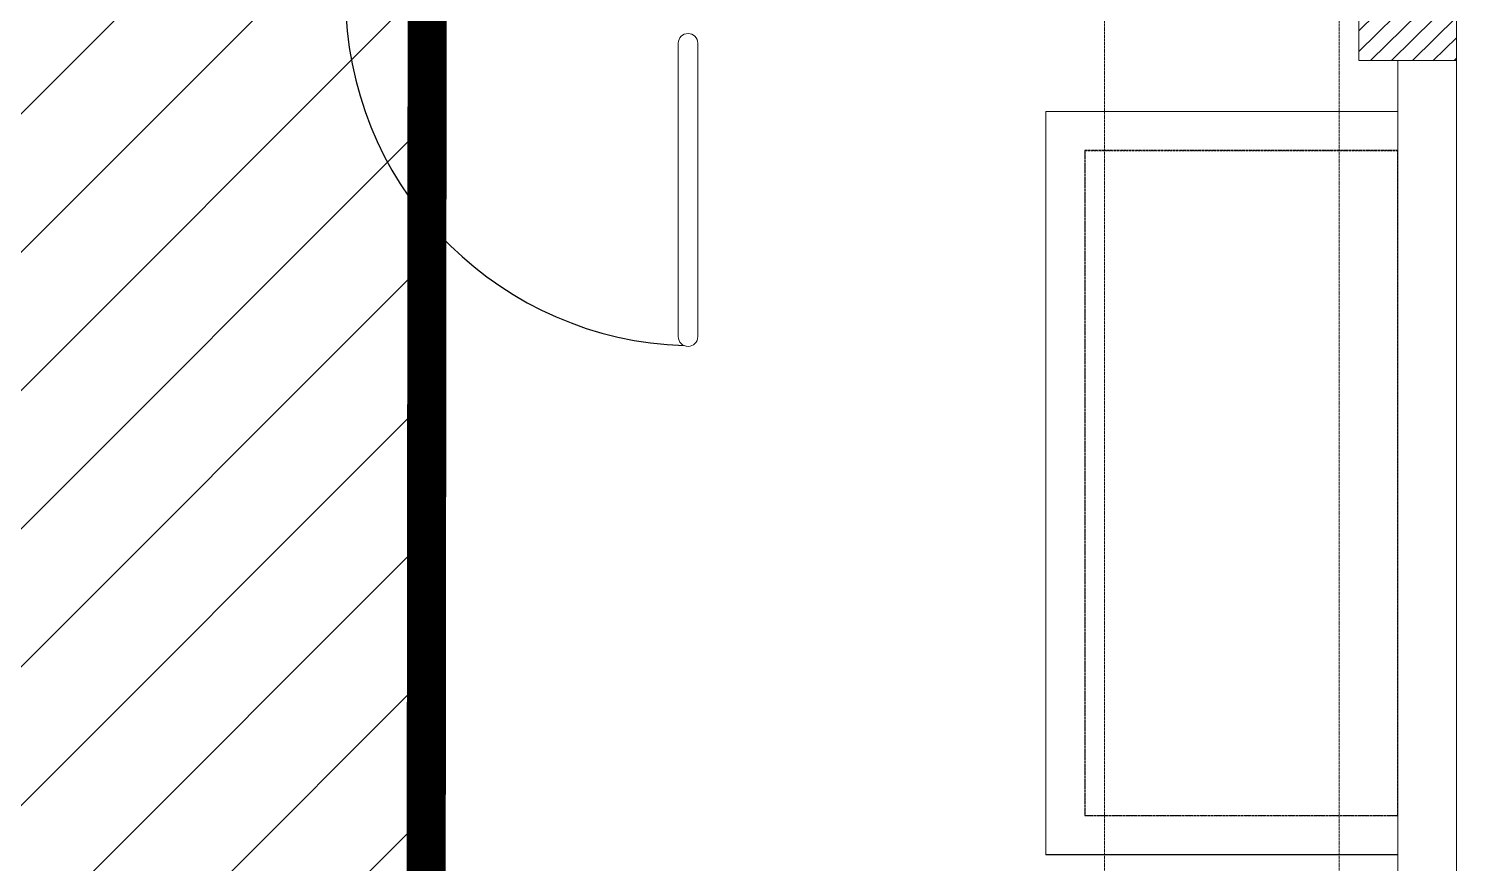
# Model space of a CAD drawing. Header units: inches. Extents: x 66516 to 131389, y 89316 to 134980.
# Drawn here: x 127475 to 131127, y 100333 to 102468 of the extents above; entities that cross this region are included whole.
import ezdxf

# ---------------------------------------------------------------- set-up
doc = ezdxf.new("R2010")
doc.units = ezdxf.units.IN
doc.header["$MEASUREMENT"] = 0
doc.linetypes.add('HIDDEN', pattern=[0.375, 0.25, -0.125])
doc.linetypes.add('HIDDENX2', pattern=[0.75, 0.5, -0.25])
for name, color, linetype in [('71-12459_XREF-T-BLK_A1$0$BORDER', 6, 'Continuous'), ('M-HVAC-EQPM-NEW', 5, 'Continuous'), ('M-X-BKGD', 8, 'Continuous')]:
    doc.layers.add(name, color=color, linetype=linetype)
doc.layers.add('DIM', color=251, linetype='Continuous', lineweight=0)

# ---------------------------------------------------------------- blocks, each defined once
blk = doc.blocks.new('123')
at = {"layer": 'DIM', "ltscale": 10}
h = blk.add_hatch(dxfattribs=at)
h.set_pattern_fill('ANSI31', color=256, scale=300, angle=269.5323, style=0)
h.set_pattern_definition([(314.5323265, (333442.89, -1806763.234), (26.732058, 26.2991839), [])])
h.paths.add_polyline_path([(-776145.3, -1075766.2), (-776145.3, -1075516.2), (-776395.3, -1075516.2), (-776395.3, -1075766.2)])
h.paths.add_polyline_path([(-773145.3, -1075766.2), (-773145.3, -1075616.2), (-773395.3, -1075616.2), (-773395.3, -1075766.2)])
h.paths.add_polyline_path([(-773145.3, -1075616.2), (-773145.3, -1075516.2), (-773395.3, -1075516.2), (-773395.3, -1075616.2)])
at = {"layer": 'DIM', "linetype": 'Continuous', "lineweight": 0, "ltscale": 10}
blk.add_line((-779145.3, -1075616.2), (-776395.3, -1075616.2), dxfattribs=at)
blk.add_line((-779145.3, -1075616.2), (-776395.3, -1075616.2), dxfattribs=at)
at = {"layer": 'DIM', "color": 8, "linetype": 'Continuous', "lineweight": 0, "ltscale": 10}
for q in [(-744795.1, -1075766.2), (-745046.7, -1075766.2)]:
    blk.add_line((-786820, -1075766.2), q, dxfattribs=at)
at = {"layer": 'DIM'}
blk.add_lwpolyline([(-777101.3, -1073776.2, 1), (-777101.3, -1073826.2), (-776351.3, -1073826.2, 1), (-776351.3, -1073776.2)], format="xyb", close=True, dxfattribs=at)
blk.add_lwpolyline([(-777101.3, -1073776.2, 1), (-777101.3, -1073826.2), (-776351.3, -1073826.2, 1), (-776351.3, -1073776.2)], format="xyb", close=True, dxfattribs=at)
at = {"layer": 'DIM', "linetype": 'Continuous', "lineweight": 0, "ltscale": 10}
blk.add_lwpolyline([(-776526, -1074716.2), (-778426, -1074716.2), (-778426, -1075616.2), (-776526, -1075616.2)], close=True, dxfattribs=at)
blk.add_lwpolyline([(-776526, -1074716.2), (-778426, -1074716.2), (-778426, -1075616.2), (-776526, -1075616.2)], close=True, dxfattribs=at)
at = {"layer": 'DIM', "linetype": 'HIDDENX2', "lineweight": 0, "ltscale": 10}
blk.add_lwpolyline([(-776626, -1074816.2), (-778326, -1074816.2), (-778326, -1075616.2), (-776626, -1075616.2)], close=True, dxfattribs=at)
blk.add_lwpolyline([(-776626, -1074816.2), (-778326, -1074816.2), (-778326, -1075616.2), (-776626, -1075616.2)], close=True, dxfattribs=at)
at = {"layer": 'DIM'}
blk.add_lwpolyline([(-776395.3, -1075516.2), (-776395.3, -1075766.2), (-776145.3, -1075766.2), (-776145.3, -1075516.2)], close=True, dxfattribs=at)
blk.add_lwpolyline([(-776395.3, -1075516.2), (-776395.3, -1075766.2), (-776145.3, -1075766.2), (-776145.3, -1075516.2)], close=True, dxfattribs=at)
at = {"layer": 'DIM', "linetype": 'Continuous', "lineweight": 0, "ltscale": 10}
blk.add_arc((-776230, -1073819.8), 894.8, 92.9673, 178.1871, dxfattribs=at)
blk.add_arc((-776230, -1073819.8), 894.8, 92.9673, 178.1871, dxfattribs=at)

msp = doc.modelspace()

# ---------------------------------------------------------------- hatches: boundary and pattern name
at = {"layer": 'M-HVAC-EQPM-NEW'}
h = msp.add_hatch(dxfattribs=at)
h.set_pattern_fill('ANSI31', color=8, scale=2000)
h.set_pattern_definition([(45, (-70994.24, -96907.33), (-176.7767, 176.7767), [])])
h.paths.add_polyline_path([(113332, 112105.4), (128502.5, 112216.3), (128502.5, 109594.2), (128492, 100218.8), (113321.5, 100107.9)])

# ---------------------------------------------------------------- linework, layer by layer
at = {"layer": '71-12459_XREF-T-BLK_A1$0$BORDER', "color": 1, "linetype": 'HIDDEN', "ltscale": 30, "const_width": 100, "flags": 128}
msp.add_lwpolyline([(113332, 112105.4), (128502.5, 112216.3), (128502.5, 109594.2), (128502.5, 109594.2), (128492, 100218.8), (113321.5, 100107.9)], close=True, dxfattribs=at)
at = {"layer": 'M-X-BKGD', "color": 8, "linetype": 'Continuous', "lineweight": 0, "ltscale": 10}
for p, q in [((131126.8, 91961.8), (131126.8, 133986.7)), ((131126.8, 91961.8), (131126.8, 133735)), ((130976.8, 99636.4), (130976.8, 102386.4)), ((130976.8, 99636.4), (130976.8, 102386.4))]:
    msp.add_line(p, q, dxfattribs=at)
at = {"layer": 'M-X-BKGD', "color": 8, "linetype": 'HIDDEN', "lineweight": 0, "ltscale": 10}
for p, q in [((130226.8, 91961.8), (130226.8, 133649.9)), ((130826.8, 91961.8), (130826.8, 133649.9))]:
    msp.add_line(p, q, dxfattribs=at)
at = {"layer": 'M-X-BKGD', "color": 8, "linetype": 'Continuous', "lineweight": 0, "ltscale": 10}
for points in [[(130876.8, 102386.4), (131126.8, 102386.4), (131126.8, 102636.4), (130876.8, 102636.4)], [(130876.8, 102386.4), (131126.8, 102386.4), (131126.8, 102636.4), (130876.8, 102636.4)], [(130076.8, 102255.8), (130076.8, 100355.8), (130976.8, 100355.8), (130976.8, 102255.8)], [(130076.8, 102255.8), (130076.8, 100355.8), (130976.8, 100355.8), (130976.8, 102255.8)]]:
    msp.add_lwpolyline(points, close=True, dxfattribs=at)
msp.add_lwpolyline([(129136.8, 101680.4, 1), (129186.8, 101680.4), (129186.8, 102430.4, 1), (129136.8, 102430.4)], format="xyb", close=True, dxfattribs=at)
msp.add_lwpolyline([(129136.8, 101680.4, 1), (129186.8, 101680.4), (129186.8, 102430.4, 1), (129136.8, 102430.4)], format="xyb", close=True, dxfattribs=at)
at = {"layer": 'M-X-BKGD', "color": 8, "linetype": 'HIDDEN', "ltscale": 10}
msp.add_lwpolyline([(130176.8, 102155.8), (130176.8, 100455.8), (130976.8, 100455.8), (130976.8, 102155.8)], close=True, dxfattribs=at)
msp.add_lwpolyline([(130176.8, 102155.8), (130176.8, 100455.8), (130976.8, 100455.8), (130976.8, 102155.8)], close=True, dxfattribs=at)
at = {"layer": 'M-X-BKGD', "color": 8}
msp.add_arc((129180.4, 102551.8), 894.8, 182.9673, 268.1871, dxfattribs=at)
msp.add_arc((129180.4, 102551.8), 894.8, 182.9673, 268.1871, dxfattribs=at)

# ---------------------------------------------------------------- block references
at = {"layer": 'M-X-BKGD', "rotation": 90}
msp.add_blockref('123', (-944639.4, 878781.7), dxfattribs=at)

doc.saveas('drawing.dxf')
